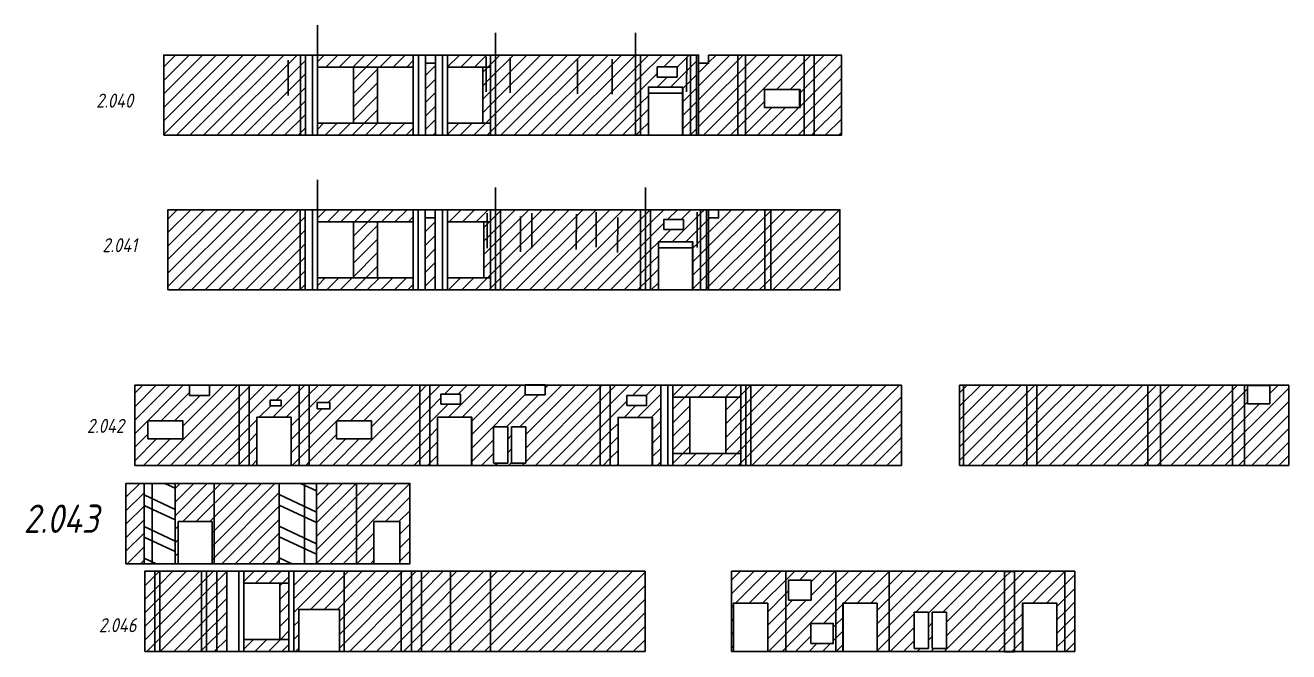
# Model space of a CAD drawing. Header units: millimetres. Extents: x -213536 to 1564669, y -45299 to 942238.
# Drawn here: x 316304 to 379264, y 198418 to 229637 of the extents above; entities that cross this region are included whole.
import ezdxf

# ---------------------------------------------------------------- set-up
doc = ezdxf.new("R2010")
doc.units = ezdxf.units.MM
doc.layers.add('1) мет уголки', color=6, linetype='Continuous')
doc.layers.add('1) серпянка', color=2, linetype='Continuous')
doc.layers.add('Марки помещений', color=7, linetype='Continuous', lineweight=9)
doc.styles.add('ISOCPEUR_I_2', font='isocpeui.ttf', dxfattribs={"width": 0.85, "height": 2.3})
pattern_1 = [(45, (1879, 822.87), (-336.7596, 336.7596), [])]

msp = doc.modelspace()

# ---------------------------------------------------------------- hatches: boundary and pattern name
at = {"lineweight": 30}
h = msp.add_hatch(dxfattribs=at)
h.set_pattern_fill('ANSI31', color=2, scale=150)
h.paths.add_polyline_path([(330014.2, 228153.3), (323201.2, 228153.3), (323201.2, 224153.3), (330014.2, 224153.3)])
h.paths.add_polyline_path([(330264.2, 228153.3), (330014.2, 228153.3), (330014.2, 224153.3), (330264.2, 224153.3)])
h.paths.add_polyline_path([(335641.6, 228153.3), (330864.2, 228153.3), (330864.2, 227553.3), (335641.6, 227553.3)])
h.paths.add_polyline_path([(335641.6, 224753.3), (330864.2, 224753.3), (330864.2, 224153.3), (335641.6, 224153.3)])
h.paths.add_polyline_path([(336741.6, 227746.5), (336241.6, 227746.5), (336241.6, 224153.3), (336741.6, 224153.3)])
h.paths.add_polyline_path([(339491.6, 224753.3), (339104.9, 224753.3), (337341.6, 224753.3), (337341.6, 224153.3), (339491.6, 224153.3)])
h.paths.add_polyline_path([(339741.6, 228153.3), (339491.6, 228153.3), (339491.6, 224153.3), (339741.6, 224153.3)])
h.paths.add_polyline_path([(346717.6, 228153.3), (339741.6, 228153.3), (339741.6, 224153.3), (346717.6, 224153.3)])
h.paths.add_polyline_path([(339491.6, 228153.3), (337341.6, 228153.3), (337341.6, 227553.3), (339104.9, 227553.3), (339491.6, 227553.3)])
h.paths.add_polyline_path([(349755.6, 228153.3), (349455.6, 228153.3), (349455.6, 224153.3), (349755.6, 224153.3)])
h.paths.add_polyline_path([(346967.6, 228153.3), (346717.6, 228153.3), (346717.6, 224153.3), (346967.6, 224153.3)])
h.paths.add_polyline_path([(321050.2, 224996.9), (323412.4, 224996.9), (323412.4, 226676.9), (321050.2, 226676.9)], flags=9)
h = msp.add_hatch(dxfattribs=at)
h.set_pattern_fill('ANSI31', color=4, scale=150)
h.paths.add_polyline_path([(339491.6, 227553.3), (339104.9, 227553.3), (339104.9, 224753.3), (339491.6, 224753.3)])
h.paths.add_polyline_path([(333864.2, 227553.3), (332660.1, 227553.3), (332660.1, 224753.3), (333864.2, 224753.3)])
h.paths.add_polyline_path([(349455.6, 228153.3), (346967.6, 228153.3), (346967.6, 224153.3), (347355.8, 224153.3), (347355.8, 226553.3), (349055.8, 226553.3), (349067.8, 226553.3), (349067.8, 226253.3), (349073.6, 226253.3), (349073.6, 224153.3), (349455.6, 224153.3)])
h.paths.add_polyline_path([(347799.8, 227559), (348784.8, 227559), (348784.8, 227057.9), (347799.8, 227057.9)], flags=16)
h.paths.add_polyline_path([(355121, 228153.3), (352193.6, 228153.3), (352193.6, 224153.3), (355121, 224153.3)])
h.paths.add_polyline_path([(354911.4, 226443.8), (354911.4, 225543.8), (353137.6, 225543.8), (353137.6, 226443.8)], flags=16)
h.paths.add_polyline_path([(355621, 228153.3), (355121, 228153.3), (355121, 224153.3), (355621, 224153.3)])
h.paths.add_polyline_path([(351805.6, 228153.3), (350355.6, 228153.3), (350355.6, 227746.5), (349855.6, 227746.5), (349855.6, 224153.3), (351805.6, 224153.3)])
h.paths.add_polyline_path([(352193.6, 228153.3), (351805.6, 228153.3), (351805.6, 224153.3), (352193.6, 224153.3)])
h.paths.add_polyline_path([(356971, 228153.3), (355621, 228153.3), (355621, 224153.3), (356971, 224153.3)])
h = msp.add_hatch(dxfattribs=at)
h.set_pattern_fill('ANSI31', color=2, scale=150)
h.set_pattern_definition(pattern_1)
h.paths.add_polyline_path([(336737.2, 220040.3), (336237.2, 220040.3), (336237.2, 216447.1), (336737.2, 216447.1)])
h.paths.add_polyline_path([(330009.7, 220447.1), (323409.7, 220447.1), (323409.7, 216447.1), (330009.7, 216447.1)])
h.paths.add_polyline_path([(330259.7, 220447.1), (330009.7, 220447.1), (330009.7, 216447.1), (330259.7, 216447.1)])
h.paths.add_polyline_path([(335637.2, 217047.1), (330859.7, 217047.1), (330859.7, 216447.1), (335637.2, 216447.1)])
h.paths.add_polyline_path([(335637.2, 220447.1), (330859.7, 220447.1), (330859.7, 219847.1), (335637.2, 219847.1)])
h.paths.add_polyline_path([(339487.2, 220447.1), (337337.2, 220447.1), (337337.2, 219847.1), (339150.1, 219847.1), (339487.2, 219847.1)])
h.paths.add_polyline_path([(339487.2, 217047.1), (339150.1, 217047.1), (337337.2, 217047.1), (337337.2, 216447.1), (339487.2, 216447.1)])
h.paths.add_polyline_path([(339737.2, 220447.1), (339487.2, 220447.1), (339487.2, 216447.1), (339737.2, 216447.1)])
h.paths.add_polyline_path([(339987.2, 220447.1), (339737.2, 220447.1), (339737.2, 216447.1), (339987.2, 216447.1)])
h.paths.add_polyline_path([(346963.2, 220447.1), (339987.2, 220447.1), (339987.2, 216447.1), (346963.2, 216447.1)])
h.paths.add_polyline_path([(347463.2, 220447.1), (347213.2, 220447.1), (347213.2, 216447.1), (347463.2, 216447.1)])
h.paths.add_polyline_path([(347213.2, 220447.1), (346963.2, 220447.1), (346963.2, 216447.1), (347213.2, 216447.1)])
h.paths.add_polyline_path([(350251.2, 220447.1), (349951.2, 220447.1), (349951.2, 216447.1), (350251.2, 216447.1)])
h.paths.add_polyline_path([(321357.1, 217792.9), (323644, 217792.9), (323644, 219472.9), (321357.1, 219472.9)], flags=9)
h = msp.add_hatch(dxfattribs=at)
h.set_pattern_fill('ANSI31', color=4, scale=150)
h.set_pattern_definition(pattern_1)
h.paths.add_polyline_path([(350351.2, 220447.1), (350251.2, 220447.1), (350251.2, 216447.1), (350351.2, 216447.1)])
h.paths.add_polyline_path([(333859.7, 219847.1), (332655.7, 219847.1), (332655.7, 217047.1), (333859.7, 217047.1)])
h.paths.add_polyline_path([(339487.2, 219847.1), (339150.1, 219847.1), (339150.1, 217047.1), (339487.2, 217047.1)])
h.paths.add_polyline_path([(347851.4, 218847.1), (349551.4, 218847.1), (349563.4, 218847.1), (349563.4, 218547.1), (349569.2, 218547.1), (349569.2, 216447.1), (349951.2, 216447.1), (349951.2, 220447.1), (347463.2, 220447.1), (347463.2, 216447.1), (347851.4, 216447.1)])
h.paths.add_polyline_path([(348124.3, 219456.5), (348124.3, 219957.6), (349109.3, 219957.6), (349109.3, 219456.5)], flags=16)
h.paths.add_polyline_path([(353151.2, 220447.1), (350851.2, 220447.1), (350851.2, 220040.3), (350351.2, 220040.3), (350351.2, 216447.1), (353151.2, 216447.1)])
h.paths.add_polyline_path([(353451.2, 220447.1), (353151.9, 220447.1), (353151.9, 216447.1), (353451.2, 216447.1)])
h.paths.add_polyline_path([(356901.2, 220447.1), (353451.2, 220447.1), (353451.2, 216447.1), (356901.2, 216447.1)])
h = msp.add_hatch(dxfattribs=at)
h.set_pattern_fill('ANSI31', color=4, scale=150)
h.paths.add_polyline_path([(326958.3, 211700.4), (325480.7, 211700.4), (325480.7, 211194.9), (324495.7, 211194.9), (324495.7, 211700.4), (321758.3, 211700.4), (321758.3, 207700.4), (326958.3, 207700.4)])
h.paths.add_polyline_path([(324158.3, 209022.3), (322418.3, 209022.3), (322418.3, 209922.3), (324158.3, 209922.3)], flags=16)
h.paths.add_polyline_path([(329958.3, 211700.4), (327458.3, 211700.4), (327458.3, 207700.4), (327846.3, 207700.4), (327846.3, 210100.4), (329546.3, 210100.4), (329558.3, 210100.4), (329558.3, 207700.4), (329958.3, 207700.4)])
h.paths.add_polyline_path([(329051.7, 210671.1), (328508.1, 210671.1), (328508.1, 210947.6), (329051.7, 210947.6)], flags=16)
h.paths.add_polyline_path([(335958.3, 211700.4), (330458.3, 211700.4), (330458.3, 207700.4), (335958.3, 207700.4)])
h.paths.add_polyline_path([(333558.3, 209922.3), (333558.3, 209022.3), (331818.3, 209022.3), (331818.3, 209922.3)], flags=16)
h.paths.add_polyline_path([(331484.2, 210516.6), (330856.1, 210516.6), (330856.1, 210836.1), (331484.2, 210836.1)], flags=16)
h.paths.add_polyline_path([(344958.3, 211700.4), (342207.3, 211700.4), (342207.3, 211212.2), (341222.3, 211212.2), (341222.3, 211700.4), (336458.3, 211700.4), (336458.3, 207700.4), (336846.3, 207700.4), (336846.3, 210100.4), (338546.3, 210100.4), (338558.3, 210100.4), (338558.3, 207700.4), (344958.3, 207700.4)])
h.paths.add_polyline_path([(339639.8, 209619.4), (340345.8, 209619.4), (340345.8, 207819.4), (339639.8, 207819.4)], flags=16)
h.paths.add_polyline_path([(340539.8, 209619.4), (341245.8, 209619.4), (341245.8, 207819.4), (340539.8, 207819.4)], flags=16)
h.paths.add_polyline_path([(337996.8, 210752.2), (337011.8, 210752.2), (337011.8, 211253.3), (337996.8, 211253.3)], flags=16)
h.paths.add_polyline_path([(347972.1, 211700.4), (345458.3, 211700.4), (345458.3, 207700.4), (345846.3, 207700.4), (345846.3, 210094.4), (347546.3, 210094.4), (347558.3, 210094.4), (347558.3, 207700.4), (347972.1, 207700.4)])
h.paths.add_polyline_path([(347260.2, 210685.7), (346275.3, 210685.7), (346275.3, 211186.8), (347260.2, 211186.8)], flags=16)
h.paths.add_polyline_path([(349413.9, 211100.4), (348572.1, 211100.4), (348572.1, 208300.4), (349413.9, 208300.4)])
h.paths.add_polyline_path([(351963.9, 211100.4), (351213.9, 211100.4), (351213.9, 208300.4), (351963.9, 208300.4)])
h.paths.add_polyline_path([(359963.9, 211700.4), (352463.9, 211700.4), (352463.9, 207700.4), (359963.9, 207700.4)])
h.paths.add_polyline_path([(363063.9, 211700.4), (362863.9, 211700.4), (362863.9, 207700.4), (363063.9, 207700.4)])
h.paths.add_polyline_path([(366213.9, 211700.4), (363063.9, 211700.4), (363063.9, 207700.4), (366213.9, 207700.4)])
h.paths.add_polyline_path([(372237.6, 211700.4), (366713.9, 211700.4), (366713.9, 207700.4), (372237.6, 207700.4)])
h.paths.add_polyline_path([(376463.9, 211700.4), (372875.9, 211700.4), (372875.9, 207700.4), (376463.9, 207700.4)])
h.paths.add_polyline_path([(377063.9, 211700.4), (376463.9, 211700.4), (376463.9, 207700.4), (377063.9, 207700.4)])
h.paths.add_polyline_path([(379263.9, 211700.4), (377063.9, 211700.4), (377063.9, 207700.4), (379263.9, 207700.4)])
h.paths.add_polyline_path([(377210.9, 210775.5), (377210.9, 211691.8), (378319.2, 211691.8), (378319.2, 210775.5)], flags=16)
h = msp.add_hatch(dxfattribs=at)
h.set_pattern_fill('ANSI31', color=2, scale=150)
h.paths.add_polyline_path([(351963.9, 208300.4), (348572.1, 208300.4), (348572.1, 207700.4), (351963.9, 207700.4)])
h.paths.add_polyline_path([(351963.9, 211700.4), (348572.1, 211700.4), (348572.1, 211100.4), (349413.9, 211100.4), (351213.9, 211100.4), (351963.9, 211100.4)])
h.paths.add_polyline_path([(327458.3, 211700.4), (326958.3, 211700.4), (326958.3, 207700.4), (327458.3, 207700.4)])
h.paths.add_polyline_path([(330458.3, 211700.4), (329958.3, 211700.4), (329958.3, 207700.4), (330458.3, 207700.4)])
h.paths.add_polyline_path([(336458.3, 211700.4), (335958.3, 211700.4), (335958.3, 207700.4), (336458.3, 207700.4)])
h.paths.add_polyline_path([(345458.3, 211700.4), (344958.3, 211700.4), (344958.3, 207700.4), (345458.3, 207700.4)])
h.paths.add_polyline_path([(352213.9, 211700.4), (351963.9, 211700.4), (351963.9, 207700.4), (352213.9, 207700.4)])
h.paths.add_polyline_path([(352463.9, 211700.4), (352213.9, 211700.4), (352213.9, 207700.4), (352463.9, 207700.4)])
h.paths.add_polyline_path([(366713.9, 211700.4), (366213.9, 211700.4), (366213.9, 207700.4), (366713.9, 207700.4)])
h.paths.add_polyline_path([(372875.9, 211700.4), (372237.6, 211700.4), (372237.6, 207700.4), (372875.9, 207700.4)])
h = msp.add_hatch(dxfattribs=at)
h.set_pattern_fill('ANSI31', color=2, scale=150)
h.set_pattern_definition([(45, (258005.6, 120572.6), (-336.7596, 336.7596), [])])
h.paths.add_polyline_path([(322222.9, 206802.3), (321322.9, 206802.3), (321322.9, 202802.3), (322222.9, 202802.3)])
h.paths.add_polyline_path([(325722.9, 206802.3), (323772.9, 206802.3), (323772.9, 202802.3), (323931.4, 202802.3), (323931.4, 204902.3), (325611.4, 204902.3), (325611.4, 202802.3), (325722.9, 202802.3)])
h.paths.add_polyline_path([(328962.9, 206802.3), (325722.9, 206802.3), (325722.9, 202802.3), (328962.9, 202802.3)])
h.paths.add_polyline_path([(332810.9, 206802.3), (330822.9, 206802.3), (330822.9, 202802.3), (332810.9, 202802.3)])
h.paths.add_polyline_path([(335470.9, 206802.3), (332810.9, 206802.3), (332810.9, 202802.3), (333674, 202802.3), (333674, 204902.3), (334974, 204902.3), (334974, 202802.3), (335470.9, 202802.3)])
h = msp.add_hatch(dxfattribs=at)
h.set_pattern_fill('ANSI32', color=4, scale=150, angle=110)
h.set_pattern_definition([(155, (258005.6, 120572.6), (-603.816, -1294.887), []), (155, (257775.3, 121205.5), (-603.816, -1294.887), [])])
h.paths.add_polyline_path([(322622.9, 206802.3), (322222.9, 206802.3), (322222.9, 202802.3), (322622.9, 202802.3)])
h.paths.add_polyline_path([(323772.9, 206802.3), (322622.9, 206802.3), (322622.9, 202802.3), (323772.9, 202802.3)])
h.paths.add_polyline_path([(330224.9, 206802.3), (328962.9, 206802.3), (328962.9, 202802.3), (330224.9, 202802.3)])
h.paths.add_polyline_path([(330822.9, 206802.3), (330224.9, 206802.3), (330224.9, 202802.3), (330822.9, 202802.3)])
h = msp.add_hatch(dxfattribs=at)
h.set_pattern_fill('ANSI31', color=2, scale=150)
h.paths.add_polyline_path([(322755.5, 202430.2), (322255.5, 202430.2), (322255.5, 198430.2), (322755.5, 198430.2)])
h.paths.add_polyline_path([(323005.5, 202430.2), (322755.5, 202430.2), (322755.5, 198430.2), (323005.5, 198430.2)])
h.paths.add_polyline_path([(325343.5, 202430.2), (325093.5, 202430.2), (325093.5, 198430.2), (325343.5, 198430.2)])
h.paths.add_polyline_path([(325843.5, 202430.2), (325343.5, 202430.2), (325343.5, 198430.2), (325843.5, 198430.2)])
h.paths.add_polyline_path([(326343.5, 202430.2), (325843.5, 202430.2), (325843.5, 198430.2), (326343.5, 198430.2)])
h.paths.add_polyline_path([(329443.5, 202430.2), (327193.5, 202430.2), (327193.5, 201830.2), (329443.5, 201830.2)])
h.paths.add_polyline_path([(329443.5, 199030.2), (327193.5, 199030.2), (327193.5, 198430.2), (329443.5, 198430.2)])
h.paths.add_polyline_path([(335543.5, 202430.2), (335043.5, 202430.2), (335043.5, 198430.2), (335543.5, 198430.2)])
h.paths.add_polyline_path([(336043.5, 202430.2), (335543.5, 202430.2), (335543.5, 198430.2), (336043.5, 198430.2)])
h.paths.add_polyline_path([(354203.1, 202430.2), (351503.1, 202430.2), (351503.1, 198430.2), (351591.1, 198430.2), (351591.1, 200830.2), (353303.1, 200830.2), (353303.1, 198430.2), (354203.1, 198430.2)])
h.paths.add_polyline_path([(359353.1, 202430.2), (356703.1, 202430.2), (356703.1, 198430.2), (357041.1, 198430.2), (357041.1, 200830.2), (358753.1, 200830.2), (358753.1, 198430.2), (359353.1, 198430.2)])
h.paths.add_polyline_path([(365603.1, 202418.2), (365103.1, 202418.2), (365103.1, 198430.2), (365603.1, 198430.2)])
h.paths.add_polyline_path([(368603.1, 202430.2), (368103.1, 202430.2), (368103.1, 198430.2), (368603.1, 198430.2)])
h = msp.add_hatch(dxfattribs=at)
h.set_pattern_fill('ANSI31', color=4, scale=150)
h.paths.add_polyline_path([(329443.5, 201830.2), (328993.5, 201830.2), (328993.5, 199030.2), (329443.5, 199030.2)])
h.paths.add_polyline_path([(325093.5, 202430.2), (323005.5, 202430.2), (323005.5, 198430.2), (325093.5, 198430.2)])
h.paths.add_polyline_path([(332193.5, 202430.2), (329693.5, 202430.2), (329693.5, 198430.2), (329937.5, 198430.2), (329937.5, 200530.2), (331956.1, 200530.2), (331956.1, 198430.2), (332193.5, 198430.2)])
h.paths.add_polyline_path([(335043.5, 202430.2), (332193.5, 202430.2), (332193.5, 198430.2), (335043.5, 198430.2)])
h.paths.add_polyline_path([(337493.5, 202430.2), (336043.5, 202430.2), (336043.5, 198430.2), (337493.5, 198430.2)])
h.paths.add_polyline_path([(339493.5, 202430.2), (337493.5, 202430.2), (337493.5, 198430.2), (339493.5, 198430.2)])
h.paths.add_polyline_path([(347193.5, 202430.2), (339493.5, 202430.2), (339493.5, 198430.2), (347193.5, 198430.2)])
h.paths.add_polyline_path([(356703.1, 202430.2), (354203.1, 202430.2), (354203.1, 198430.2), (356703.1, 198430.2)])
h.paths.add_polyline_path([(354344, 200980.4), (354344, 201989.4), (355458.3, 201989.4), (355458.3, 200980.4)], flags=16)
h.paths.add_polyline_path([(355453.1, 199830.2), (356567.4, 199830.2), (356567.4, 198821.3), (355453.1, 198821.3)], flags=16)
h.paths.add_polyline_path([(365103.1, 202430.2), (359353.1, 202430.2), (359353.1, 198430.2), (365103.1, 198430.2)])
h.paths.add_polyline_path([(360601.9, 200383.8), (361307.9, 200383.8), (361307.9, 198583.8), (360601.9, 198583.8)], flags=16)
h.paths.add_polyline_path([(361501.9, 200383.8), (362207.9, 200383.8), (362207.9, 198583.8), (361501.9, 198583.8)], flags=16)
h.paths.add_polyline_path([(368103.1, 202430.2), (365603.1, 202430.2), (365603.1, 198430.2), (365997.1, 198430.2), (365997.1, 200830.2), (367709.1, 200830.2), (367709.1, 198430.2), (368103.1, 198430.2)])

# ---------------------------------------------------------------- linework, layer by layer
at = {"color": 2, "lineweight": 30}
for p, q in [((321322.9, 202802.3), (322222.9, 202802.3)), ((323772.9, 202802.3), (325722.9, 202802.3)), ((325722.9, 202802.3), (328962.9, 202802.3)), ((332810.9, 202802.3), (330822.9, 202802.3)), ((333860.9, 202802.3), (332810.9, 202802.3))]:
    msp.add_line(p, q, dxfattribs=at)
at = {"color": 4, "lineweight": 30}
for p, q in [((322222.9, 202802.3), (322622.9, 202802.3)), ((322622.9, 202802.3), (323772.9, 202802.3)), ((330224.9, 202802.3), (328962.9, 202802.3)), ((330822.9, 202802.3), (330224.9, 202802.3))]:
    msp.add_line(p, q, dxfattribs=at)
at = {"color": 2, "lineweight": 30}
for points in [[(330864.2, 228153.3), (330864.2, 229637.2)], [(339741.6, 228153.3), (339741.6, 229266.8)], [(346717.6, 228153.3), (346717.6, 229266.8)], [(330859.7, 220447.1), (330859.7, 221931)], [(339737.2, 220447.1), (339737.2, 221560.7)], [(347213.2, 220447.1), (347213.2, 221560.7)], [(352213.9, 211700.4), (352213.9, 207700.4)]]:
    msp.add_lwpolyline(points, dxfattribs=at)
for points in [[(323201.2, 224153.3), (330014.2, 224153.3), (330014.2, 228153.3), (323201.2, 228153.3)], [(330014.2, 224153.3), (330014.2, 228153.3), (330264.2, 228153.3), (330264.2, 224153.3)], [(330864.2, 224153.3), (330864.2, 228153.3), (335641.6, 228153.3), (335641.6, 224153.3)], [(330864.2, 228153.3), (330864.2, 227553.3), (335641.6, 227553.3), (335641.6, 228153.3)], [(336241.6, 224153.3), (336241.6, 228153.3), (336741.6, 228153.3), (336741.6, 224153.3)], [(337341.6, 224153.3), (337341.6, 228153.3), (339491.6, 228153.3), (339491.6, 224153.3)], [(339491.6, 228153.3), (339741.6, 228153.3), (339741.6, 224153.3), (339491.6, 224153.3)], [(339741.6, 228153.3), (346717.6, 228153.3), (346717.6, 224153.3), (339741.6, 224153.3)], [(346717.6, 228153.3), (346967.6, 228153.3), (346967.6, 224153.3), (346717.6, 224153.3)], [(349755.6, 224153.3), (349455.6, 224153.3), (349455.6, 228153.3), (349755.6, 228153.3)], [(335641.6, 224153.3), (335641.6, 224753.3), (330864.2, 224753.3), (330864.2, 224153.3)], [(323409.7, 216447.1), (330009.7, 216447.1), (330009.7, 220447.1), (323409.7, 220447.1)], [(330009.7, 216447.1), (330009.7, 220447.1), (330259.7, 220447.1), (330259.7, 216447.1)], [(330859.7, 216447.1), (330859.7, 220447.1), (335637.2, 220447.1), (335637.2, 216447.1)], [(330859.7, 220447.1), (330859.7, 219847.1), (335637.2, 219847.1), (335637.2, 220447.1)], [(336237.2, 216447.1), (336237.2, 220447.1), (336737.2, 220447.1), (336737.2, 216447.1)], [(337337.2, 216447.1), (337337.2, 220447.1), (339487.2, 220447.1), (339487.2, 216447.1)], [(339487.2, 220447.1), (339737.2, 220447.1), (339737.2, 216447.1), (339487.2, 216447.1)], [(339737.2, 220447.1), (339987.2, 220447.1), (339987.2, 216447.1), (339737.2, 216447.1)], [(339987.2, 220447.1), (346963.2, 220447.1), (346963.2, 216447.1), (339987.2, 216447.1)], [(346963.2, 220447.1), (347213.2, 220447.1), (347213.2, 216447.1), (346963.2, 216447.1)], [(347213.2, 220447.1), (347463.2, 220447.1), (347463.2, 216447.1), (347213.2, 216447.1)], [(350251.2, 216447.1), (349951.2, 216447.1), (349951.2, 220447.1), (350251.2, 220447.1)], [(335637.2, 216447.1), (335637.2, 217047.1), (330859.7, 217047.1), (330859.7, 216447.1)], [(326958.3, 211700.4), (326958.3, 207700.4), (327458.3, 207700.4), (327458.3, 211700.4)], [(329958.3, 211700.4), (329958.3, 207700.4), (330458.3, 207700.4), (330458.3, 211700.4)], [(335958.3, 211700.4), (335958.3, 207700.4), (336458.3, 207700.4), (336458.3, 211700.4)], [(344958.3, 211700.4), (344958.3, 207700.4), (345458.3, 207700.4), (345458.3, 211700.4)], [(348572.1, 211700.4), (348572.1, 211100.4), (351963.9, 211100.4), (351963.9, 211700.4)], [(352463.9, 207700.4), (352463.9, 211700.4), (351963.9, 211700.4), (351963.9, 207700.4)], [(366713.9, 207700.4), (366713.9, 211700.4), (366213.9, 211700.4), (366213.9, 207700.4)], [(372875.9, 207700.4), (372875.9, 211700.4), (372237.6, 211700.4), (372237.6, 207700.4)], [(351963.9, 207700.4), (351963.9, 208300.4), (348572.1, 208300.4), (348572.1, 207700.4)], [(321322.9, 206802.3), (322222.9, 206802.3), (322222.9, 202802.3), (321322.9, 202802.3)], [(323772.9, 206802.3), (325722.9, 206802.3), (325722.9, 202802.3), (323772.9, 202802.3)], [(325722.9, 206802.3), (328962.9, 206802.3), (328962.9, 202802.3), (325722.9, 202802.3)], [(330822.9, 206802.3), (332810.9, 206802.3), (332810.9, 202802.3), (330822.9, 202802.3)], [(332810.9, 202802.3), (335470.9, 202802.3), (335470.9, 206802.3), (332810.9, 206802.3)], [(323931.4, 202802.3), (325611.4, 202802.3), (325611.4, 204902.3), (323931.4, 204902.3)], [(333674, 202802.3), (334974, 202802.3), (334974, 204902.3), (333674, 204902.3)], [(322255.5, 198430.2), (322755.5, 198430.2), (322755.5, 202430.2), (322255.5, 202430.2)], [(322755.5, 198430.2), (323005.5, 198430.2), (323005.5, 202430.2), (322755.5, 202430.2)], [(325093.5, 198430.2), (325343.5, 198430.2), (325343.5, 202430.2), (325093.5, 202430.2)], [(325343.5, 198430.2), (325843.5, 198430.2), (325843.5, 202430.2), (325343.5, 202430.2)], [(325843.5, 198430.2), (326343.5, 198430.2), (326343.5, 202430.2), (325843.5, 202430.2)], [(327193.5, 198430.2), (329443.5, 198430.2), (329443.5, 202430.2), (327193.5, 202430.2)], [(327193.5, 202430.2), (329443.5, 202430.2), (329443.5, 201830.2), (327193.5, 201830.2)], [(329443.5, 198430.2), (329693.5, 198430.2), (329693.5, 202430.2), (329443.5, 202430.2)], [(335543.5, 198430.2), (335543.5, 202430.2), (335043.5, 202430.2), (335043.5, 198430.2)], [(336043.5, 198430.2), (336043.5, 202430.2), (335543.5, 202430.2), (335543.5, 198430.2)], [(351503.1, 202430.2), (368603.1, 202430.2), (368603.1, 198430.2), (351503.1, 198430.2)], [(351503.1, 198430.2), (354203.1, 198430.2), (354203.1, 202430.2), (351503.1, 202430.2)], [(356703.1, 198430.2), (359353.1, 198430.2), (359353.1, 202430.2), (356703.1, 202430.2)], [(365603.1, 202418.2), (365103.1, 202418.2), (365103.1, 198418.2), (365603.1, 198418.2)], [(368603.1, 198430.2), (368103.1, 198430.2), (368103.1, 202430.2), (368603.1, 202430.2)], [(329443.5, 199030.2), (328993.5, 199030.2), (328993.5, 201830.2), (329443.5, 201830.2)], [(351591.1, 198430.2), (351591.1, 200830.2), (353303.1, 200830.2), (353303.1, 198430.2)], [(327193.5, 199030.2), (329443.5, 199030.2), (329443.5, 198430.2), (327193.5, 198430.2)]]:
    msp.add_lwpolyline(points, close=True, dxfattribs=at)
at = {"color": 5, "lineweight": 30}
for points in [[(330614.2, 224153.3), (330614.2, 228153.3), (330264.2, 228153.3), (330264.2, 224153.3)], [(330614.2, 224153.3), (330864.2, 224153.3), (330864.2, 228153.3), (330614.2, 228153.3)], [(335891.6, 224153.3), (335641.6, 224153.3), (335641.6, 228153.3), (335891.6, 228153.3)], [(335891.6, 224153.3), (335891.6, 228153.3), (336241.6, 228153.3), (336241.6, 224153.3)], [(337091.6, 224153.3), (337091.6, 228153.3), (336741.6, 228153.3), (336741.6, 224153.3)], [(337091.6, 224153.3), (337341.6, 224153.3), (337341.6, 228153.3), (337091.6, 228153.3)], [(330609.7, 216447.1), (330609.7, 220447.1), (330259.7, 220447.1), (330259.7, 216447.1)], [(330609.7, 216447.1), (330859.7, 216447.1), (330859.7, 220447.1), (330609.7, 220447.1)], [(335887.2, 216447.1), (335637.2, 216447.1), (335637.2, 220447.1), (335887.2, 220447.1)], [(335887.2, 216447.1), (335887.2, 220447.1), (336237.2, 220447.1), (336237.2, 216447.1)], [(337087.2, 216447.1), (337087.2, 220447.1), (336737.2, 220447.1), (336737.2, 216447.1)], [(337087.2, 216447.1), (337337.2, 216447.1), (337337.2, 220447.1), (337087.2, 220447.1)], [(348322.1, 207700.4), (348322.1, 211700.4), (347972.1, 211700.4), (347972.1, 207700.4)], [(348322.1, 207700.4), (348572.1, 207700.4), (348572.1, 211700.4), (348322.1, 211700.4)], [(326343.5, 202430.2), (326943.5, 202430.2), (326943.5, 198430.2), (326343.5, 198430.2)], [(326943.5, 198430.2), (327193.5, 198430.2), (327193.5, 202430.2), (326943.5, 202430.2)]]:
    msp.add_lwpolyline(points, close=True, dxfattribs=at)
at = {"color": 4, "lineweight": 30}
for points in [[(336241.6, 228153.3), (336741.6, 228153.3), (336741.6, 227746.5), (336241.6, 227746.5)], [(346967.6, 224153.3), (346967.6, 228153.3), (349455.6, 228153.3), (349455.6, 224153.3)], [(349855.6, 224153.3), (349755.6, 224153.3), (349755.6, 228153.3), (349855.6, 228153.3)], [(351805.6, 224153.3), (352193.6, 224153.3), (352193.6, 228153.3), (351805.6, 228153.3)], [(352193.6, 224153.3), (352193.6, 228153.3), (355121, 228153.3), (355121, 224153.3)], [(355121, 224153.3), (355621, 224153.3), (355621, 228153.3), (355121, 228153.3)], [(355621, 224153.3), (355621, 228153.3), (356971, 228153.3), (356971, 224153.3)], [(333864.2, 224753.3), (333864.2, 227553.3), (332660.1, 227553.3), (332660.1, 224753.3)], [(339104.9, 224753.3), (339104.9, 227553.3), (337341.6, 227553.3), (337341.6, 224753.3)], [(347799.8, 227057.9), (348784.8, 227057.9), (348784.8, 227559), (347799.8, 227559)], [(349067.8, 224153.3), (349067.8, 226553.3), (347355.8, 226553.3), (347355.8, 224153.3)], [(349073.6, 224153.3), (349073.6, 226253.3), (347355.8, 226253.3), (347355.8, 224153.3)], [(354911.4, 225543.8), (354911.4, 226443.8), (353137.6, 226443.8), (353137.6, 225543.8)], [(336237.2, 220447.1), (336737.2, 220447.1), (336737.2, 220040.3), (336237.2, 220040.3)], [(347463.2, 216447.1), (347463.2, 220447.1), (349951.2, 220447.1), (349951.2, 216447.1)], [(350351.2, 216447.1), (350251.2, 216447.1), (350251.2, 220447.1), (350351.2, 220447.1)], [(350351.2, 216447.1), (350351.2, 220447.1), (353151.9, 220447.1), (353151.9, 216447.1)], [(350351.2, 220447.1), (350851.2, 220447.1), (350851.2, 220040.3), (350351.2, 220040.3)], [(353451.2, 216447.1), (353151.2, 216447.1), (353151.2, 220447.1), (353451.2, 220447.1)], [(353451.2, 216447.1), (353451.2, 220447.1), (356901.2, 220447.1), (356901.2, 216447.1)], [(333859.7, 217047.1), (333859.7, 219847.1), (332655.7, 219847.1), (332655.7, 217047.1)], [(339150.1, 217047.1), (339150.1, 219847.1), (337337.2, 219847.1), (337337.2, 217047.1)], [(348124.3, 219456.5), (349109.3, 219456.5), (349109.3, 219957.6), (348124.3, 219957.6)], [(349563.4, 216447.1), (349563.4, 218847.1), (347851.4, 218847.1), (347851.4, 216447.1)], [(349569.2, 216447.1), (349569.2, 218547.1), (347851.4, 218547.1), (347851.4, 216447.1)], [(321758.3, 207700.4), (321758.3, 211700.4), (347972.1, 211700.4), (347972.1, 207700.4)], [(324495.7, 211194.9), (325480.7, 211194.9), (325480.7, 211696), (324495.7, 211696)], [(341222.3, 211212.2), (342207.3, 211212.2), (342207.3, 211713.3), (341222.3, 211713.3)], [(351963.9, 211700.4), (348572.1, 211700.4), (348572.1, 207700.4), (351963.9, 207700.4)], [(352463.9, 207700.4), (352463.9, 211700.4), (359963.9, 211700.4), (359963.9, 207700.4)], [(362863.9, 207700.4), (362863.9, 211700.4), (376463.9, 211700.4), (376463.9, 207700.4)], [(376463.9, 207700.4), (377063.9, 207700.4), (377063.9, 211700.4), (376463.9, 211700.4)], [(377063.9, 207700.4), (377063.9, 211700.4), (379263.9, 211700.4), (379263.9, 207700.4)], [(377210.9, 210775.5), (377210.9, 211691.8), (378319.2, 211691.8), (378319.2, 210775.5)], [(328508.1, 210671.1), (329051.7, 210671.1), (329051.7, 210947.6), (328508.1, 210947.6)], [(337011.8, 210752.2), (337996.8, 210752.2), (337996.8, 211253.3), (337011.8, 211253.3)], [(346275.3, 210685.7), (347260.2, 210685.7), (347260.2, 211186.8), (346275.3, 211186.8)], [(349413.9, 211100.4), (351213.9, 211100.4), (351213.9, 208300.4), (349413.9, 208300.4)], [(330856.1, 210516.6), (331484.2, 210516.6), (331484.2, 210836.1), (330856.1, 210836.1)], [(322418.3, 209022.3), (322418.3, 209922.3), (324158.3, 209922.3), (324158.3, 209022.3)], [(329558.3, 207700.4), (329558.3, 210100.4), (327846.3, 210100.4), (327846.3, 207700.4)], [(331818.3, 209022.3), (331818.3, 209922.3), (333558.3, 209922.3), (333558.3, 209022.3)], [(338558.3, 207700.4), (338558.3, 210100.4), (336846.3, 210100.4), (336846.3, 207700.4)], [(347558.3, 207694.4), (347558.3, 210094.4), (345846.3, 210094.4), (345846.3, 207694.4)], [(322222.9, 206802.3), (322622.9, 206802.3), (322622.9, 202802.3), (322222.9, 202802.3)], [(322622.9, 206802.3), (323772.9, 206802.3), (323772.9, 202802.3), (322622.9, 202802.3)], [(328962.9, 206802.3), (330224.9, 206802.3), (330224.9, 202802.3), (328962.9, 202802.3)], [(330224.9, 206802.3), (330822.9, 206802.3), (330822.9, 202802.3), (330224.9, 202802.3)], [(323005.5, 198430.2), (325093.5, 198430.2), (325093.5, 202430.2), (323005.5, 202430.2)], [(332193.5, 198430.2), (329693.5, 198430.2), (329693.5, 202430.2), (332193.5, 202430.2)], [(332193.5, 198430.2), (332193.5, 202430.2), (335043.5, 202430.2), (335043.5, 198430.2)], [(339493.5, 202430.2), (337493.5, 202430.2), (337493.5, 198430.2), (339493.5, 198430.2)], [(354203.1, 198430.2), (356703.1, 198430.2), (356703.1, 202430.2), (354203.1, 202430.2)], [(359353.1, 198430.2), (365103.1, 198430.2), (365103.1, 202430.2), (359353.1, 202430.2)], [(365603.1, 198430.2), (368103.1, 198430.2), (368103.1, 202430.2), (365603.1, 202430.2)], [(354344, 200980.4), (355458.3, 200980.4), (355458.3, 201989.4), (354344, 201989.4)], [(329937.5, 198430.2), (331956.1, 198430.2), (331956.1, 200530.2), (329937.5, 200530.2)], [(357041.1, 198430.2), (357041.1, 200830.2), (358753.1, 200830.2), (358753.1, 198430.2)], [(365997.1, 198430.2), (365997.1, 200830.2), (367709.1, 200830.2), (367709.1, 198430.2)], [(355453.1, 198821.3), (356567.4, 198821.3), (356567.4, 199830.2), (355453.1, 199830.2)]]:
    msp.add_lwpolyline(points, close=True, dxfattribs=at)
at = {"color": 1, "lineweight": 30}
for points in [[(339273.6, 228066.2), (339267.5, 226315.4)], [(340471, 228024), (340465, 226273.1)], [(343825.3, 227967.3), (343819.3, 226216.4)], [(345558.1, 227953.2), (345552.1, 226202.4)], [(349264.5, 228070.8), (349258.5, 226319.9)], [(329407.9, 227894.7), (329401.9, 226143.9)], [(339328.5, 220280.3), (339322.4, 218529.4)], [(340981, 220102.2), (340975, 218351.3)], [(341547.9, 220280.3), (341541.9, 218529.4)], [(343768, 220216.7), (343761.9, 218465.8)], [(344760.6, 220331.1), (344754.6, 218580.2)], [(345829.6, 220064.1), (345823.5, 218313.2)], [(349790.2, 220320.6), (349784.1, 218569.8)]]:
    msp.add_lwpolyline(points, dxfattribs=at)
at = {"color": 4, "lineweight": 30}
for points in [[(350355.6, 228153.3), (351805.6, 228153.3), (351805.6, 224153.3), (349855.6, 224153.3), (349855.6, 228153.3)], [(350355.6, 228153.3), (350355.6, 227746.5), (349855.6, 227746.5), (349855.6, 228153.3)], [(337493.5, 202430.2), (336043.5, 202430.2), (336043.5, 198430.2), (338093.5, 198430.2)], [(339493.5, 198430.2), (347193.5, 198430.2), (347193.5, 202430.2), (339493.5, 202430.2)]]:
    msp.add_lwpolyline(points, dxfattribs=at)
at = {"color": 152, "lineweight": 30, "true_color": 0x2776bb}
for points in [[(339639.8, 207819.4), (339639.8, 209619.4), (340345.8, 209619.4), (340345.8, 207819.4)], [(340539.8, 207819.4), (340539.8, 209619.4), (341245.8, 209619.4), (341245.8, 207819.4)], [(361307.9, 198583.8), (361307.9, 200383.8), (360601.9, 200383.8), (360601.9, 198583.8)], [(362207.9, 198583.8), (362207.9, 200383.8), (361501.9, 200383.8), (361501.9, 198583.8)]]:
    msp.add_lwpolyline(points, close=True, dxfattribs=at)
at = {"layer": '1) мет уголки', "lineweight": 30}
for points in [[(322622.9, 206802.3), (322622.9, 202802.3)], [(330224.9, 206802.3), (330224.9, 202802.3)]]:
    msp.add_lwpolyline(points, dxfattribs=at)
at = {"layer": '1) серпянка', "lineweight": 30}
for points in [[(330264.2, 228153.3), (330264.2, 224153.3)], [(336241.6, 228153.3), (336241.6, 224153.3)], [(336741.6, 228153.3), (336741.6, 224153.3)], [(349755.6, 228153.3), (349755.6, 224153.3)], [(339104.9, 227553.3), (339104.9, 224753.3)], [(339491.6, 227553.3), (339104.9, 227553.3)], [(347799.8, 227057.9), (347799.8, 227559), (348784.8, 227559), (348784.8, 227057.9)], [(349055.8, 224153.3), (349055.8, 226553.3), (347355.8, 226553.3), (347355.8, 224153.3)], [(353137.6, 225543.8), (353137.6, 226443.8), (354877.6, 226443.8), (354877.6, 225543.8)], [(339491.6, 224753.3), (339104.9, 224753.3)], [(330259.7, 220447.1), (330259.7, 216447.1)], [(336237.2, 220447.1), (336237.2, 216447.1)], [(336737.2, 220447.1), (336737.2, 216447.1)], [(350251.2, 220447.1), (350251.2, 216447.1)], [(339150.1, 219847.1), (339150.1, 217047.1)], [(339487.2, 219847.1), (339150.1, 219847.1)], [(348124.3, 219456.5), (348124.3, 219957.6), (349109.3, 219957.6), (349109.3, 219456.5)], [(349551.4, 216447.1), (349551.4, 218847.1), (347851.4, 218847.1), (347851.4, 216447.1)], [(339487.2, 217047.1), (339150.1, 217047.1)], [(326958.3, 211700.4), (326958.3, 207700.4)], [(327458.3, 211700.4), (327458.3, 207700.4)], [(329958.3, 211700.4), (329958.3, 207700.4)], [(330458.3, 211700.4), (330458.3, 207700.4)], [(335958.3, 211700.4), (335958.3, 207700.4)], [(336458.3, 211700.4), (336458.3, 207700.4)], [(344958.3, 211700.4), (344958.3, 207700.4)], [(345458.3, 211700.4), (345458.3, 207700.4)], [(363063.9, 211700.4), (363063.9, 207700.4)], [(377210.9, 210775.5), (377210.9, 211691.8)], [(378319.2, 211691.8), (378319.2, 210775.5)], [(328508.1, 210671.1), (328508.1, 210947.6), (329051.7, 210947.6), (329051.7, 210671.1)], [(337011.8, 210752.2), (337011.8, 211253.3), (337996.8, 211253.3), (337996.8, 210752.2)], [(346275.3, 210685.7), (346275.3, 211186.8), (347260.2, 211186.8), (347260.2, 210685.7)], [(330856.1, 210516.6), (330856.1, 210836.1), (331484.2, 210836.1), (331484.2, 210516.6)], [(322418.3, 209022.3), (322418.3, 209922.3), (324158.3, 209922.3), (324158.3, 209022.3)], [(329546.3, 207700.4), (329546.3, 210100.4), (327846.3, 210100.4), (327846.3, 207700.4)], [(331818.3, 209022.3), (331818.3, 209922.3), (333558.3, 209922.3), (333558.3, 209022.3)], [(338546.3, 207700.4), (338546.3, 210100.4), (336846.3, 210100.4), (336846.3, 207700.4)], [(347546.3, 207694.4), (347546.3, 210094.4), (345846.3, 210094.4), (345846.3, 207694.4)], [(339639.8, 207819.4), (339639.8, 209619.4), (340345.8, 209619.4), (340345.8, 207819.4)], [(340539.8, 207819.4), (340539.8, 209619.4), (341245.8, 209619.4), (341245.8, 207819.4)], [(322222.9, 202802.3), (322222.9, 206802.3)], [(354203.1, 198430.2), (354203.1, 202430.2)], [(356703.1, 198430.2), (356703.1, 202430.2)], [(359353.1, 202430.2), (359353.1, 198430.2)], [(365103.1, 202418.2), (365103.1, 198418.2)], [(365603.1, 202418.2), (365603.1, 198418.2)], [(329443.5, 199030.2), (328993.5, 199030.2), (328993.5, 201830.2), (329443.5, 201830.2)], [(354344, 200980.4), (354344, 201989.4), (355458.3, 201989.4), (355458.3, 200980.4)], [(357053.1, 198430.2), (357053.1, 200830.2), (358753.1, 200830.2), (358753.1, 198430.2)], [(361307.9, 198583.8), (361307.9, 200383.8), (360601.9, 200383.8), (360601.9, 198583.8)], [(362207.9, 198583.8), (362207.9, 200383.8), (361501.9, 200383.8), (361501.9, 198583.8)], [(366009.1, 198430.2), (366009.1, 200830.2), (367709.1, 200830.2), (367709.1, 198430.2)], [(355453.1, 198821.3), (355453.1, 199830.2), (356567.4, 199830.2), (356567.4, 198821.3)]]:
    msp.add_lwpolyline(points, dxfattribs=at)
for points in [[(332660.1, 224753.3), (333864.2, 224753.3), (333864.2, 227553.3), (332660.1, 227553.3)], [(332655.7, 219847.1), (333859.7, 219847.1), (333859.7, 217047.1), (332655.7, 217047.1)]]:
    msp.add_lwpolyline(points, close=True, dxfattribs=at)
at = {"layer": '1) серпянка', "color": 2, "lineweight": 30, "true_color": 0xf1eb1f}
for points in [[(348572.1, 211100.4), (349413.9, 211100.4), (349413.9, 208300.4), (348572.1, 208300.4)], [(351963.9, 211100.4), (351213.9, 211100.4), (351213.9, 208300.4), (351963.9, 208300.4)]]:
    msp.add_lwpolyline(points, dxfattribs=at)

# ---------------------------------------------------------------- texts
at = {"layer": 'Марки помещений', "attachment_point": 1, "style": 'ISOCPEUR_I_2'}
for s, insert, char_height, width in [('2.040', (319837.3, 226232.9), 700, 817.721), ('2.041', (320144.1, 219028.9), 700, 769.62), ('2.042', (319380.3, 210024), 700, 769.62), ('2.043', (316217.7, 205752.8), 1412.28, 2773.903), ('2.046', (319976.2, 200091.6), 700, 817.721)]:
    msp.add_mtext(s, dxfattribs=dict(at, insert=insert, char_height=char_height, width=width))

doc.saveas('drawing.dxf')
